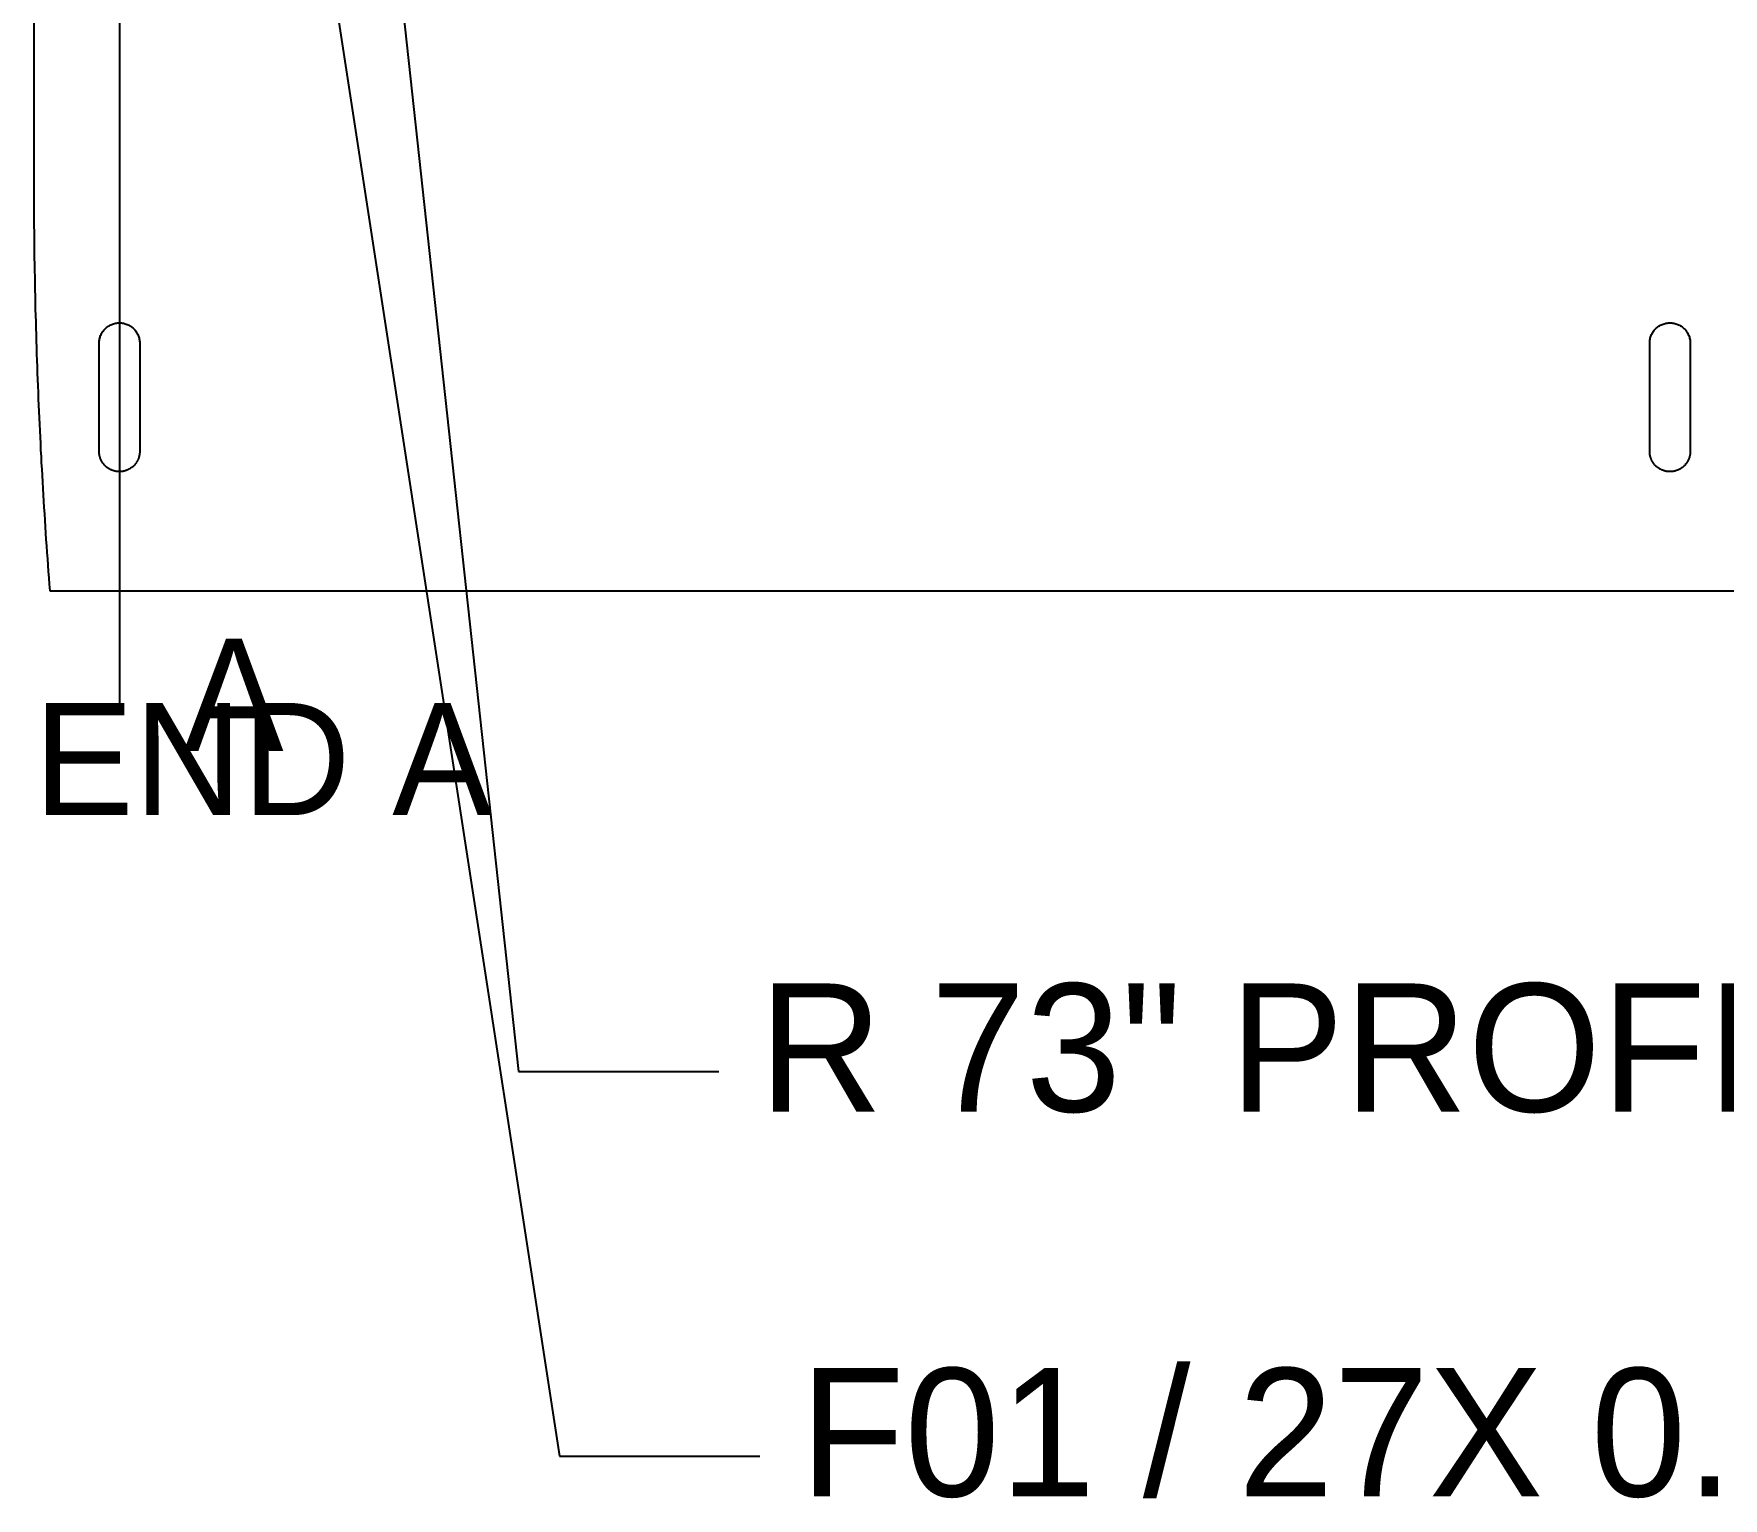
# Model space of a CAD drawing. Header units: inches. Extents: x 4 to 268, y 4 to 172.
# Drawn here: x 31.6 to 55.03, y 65.85 to 86.15 of the extents above; entities that cross this region are included whole.
import ezdxf

# ---------------------------------------------------------------- set-up
doc = ezdxf.new("R2010")
doc.units = ezdxf.units.IN
doc.header["$MEASUREMENT"] = 0

msp = doc.modelspace()

# ---------------------------------------------------------------- linework, layer by layer
at = {"layer": 'ANNOTATION'}
for p, q in [((32.788, 137.459), (32.788, 76.763)), ((31.656, 132.954), (38.323, 71.763)), ((32.788, 106.08), (38.889, 66.43)), ((38.323, 71.763), (41.101, 71.763)), ((38.889, 66.43), (41.667, 66.43))]:
    msp.add_line(p, q, dxfattribs=at)
at = {"layer": 'OUTLINE'}
for p, q in [((31.601, 130.111), (31.601, 84.111)), ((31.601, 84.111), (31.601, 84.022)), ((31.601, 84.022), (31.601, 83.933)), ((31.601, 83.933), (31.601, 83.845)), ((31.601, 83.845), (31.602, 83.756)), ((31.602, 83.756), (31.602, 83.667)), ((31.602, 83.667), (31.603, 83.578)), ((31.603, 83.578), (31.603, 83.489)), ((31.603, 83.489), (31.604, 83.4)), ((31.604, 83.4), (31.605, 83.311)), ((31.605, 83.311), (31.606, 83.223)), ((31.606, 83.223), (31.607, 83.134)), ((31.607, 83.134), (31.608, 83.045)), ((31.608, 83.045), (31.61, 82.956)), ((31.61, 82.956), (31.611, 82.867)), ((31.611, 82.867), (31.613, 82.778)), ((31.613, 82.778), (31.615, 82.689)), ((31.615, 82.689), (31.616, 82.601)), ((31.616, 82.601), (31.618, 82.512)), ((31.618, 82.512), (31.62, 82.423)), ((31.62, 82.423), (31.622, 82.334)), ((31.622, 82.334), (31.625, 82.245)), ((31.625, 82.245), (31.627, 82.156)), ((31.627, 82.156), (31.629, 82.068)), ((31.629, 82.068), (31.632, 81.979)), ((32.534, 81.981), (32.54, 81.994)), ((32.54, 81.994), (32.547, 82.006)), ((32.547, 82.006), (32.554, 82.017)), ((32.554, 82.017), (32.562, 82.029)), ((32.562, 82.029), (32.571, 82.04)), ((32.571, 82.04), (32.58, 82.05)), ((32.58, 82.05), (32.589, 82.06)), ((32.589, 82.06), (32.599, 82.07)), ((32.599, 82.07), (32.61, 82.079)), ((32.61, 82.079), (32.621, 82.087)), ((32.621, 82.087), (32.632, 82.095)), ((32.632, 82.095), (32.644, 82.102)), ((32.644, 82.102), (32.656, 82.109)), ((32.656, 82.109), (32.668, 82.115)), ((32.668, 82.115), (32.681, 82.121)), ((32.681, 82.121), (32.693, 82.126)), ((32.693, 82.126), (32.707, 82.13)), ((32.707, 82.13), (32.72, 82.134)), ((32.72, 82.134), (32.733, 82.137)), ((32.733, 82.137), (32.747, 82.139)), ((32.747, 82.139), (32.761, 82.141)), ((32.761, 82.141), (32.774, 82.142)), ((32.774, 82.142), (32.788, 82.142)), ((32.788, 82.142), (32.802, 82.142)), ((32.802, 82.142), (32.816, 82.141)), ((32.816, 82.141), (32.829, 82.139)), ((32.829, 82.139), (32.843, 82.137)), ((32.843, 82.137), (32.857, 82.134)), ((32.857, 82.134), (32.87, 82.13)), ((32.87, 82.13), (32.883, 82.126)), ((32.883, 82.126), (32.896, 82.121)), ((32.896, 82.121), (32.908, 82.115)), ((32.908, 82.115), (32.921, 82.109)), ((32.921, 82.109), (32.933, 82.102)), ((32.933, 82.102), (32.944, 82.095)), ((32.944, 82.095), (32.956, 82.087)), ((32.956, 82.087), (32.967, 82.079)), ((32.967, 82.079), (32.977, 82.07)), ((32.977, 82.07), (32.987, 82.06)), ((32.987, 82.06), (32.997, 82.05)), ((32.997, 82.05), (33.006, 82.04)), ((33.006, 82.04), (33.014, 82.029)), ((33.014, 82.029), (33.022, 82.017)), ((33.022, 82.017), (33.029, 82.006)), ((33.029, 82.006), (33.036, 81.994)), ((33.036, 81.994), (33.042, 81.981)), ((54.034, 81.981), (54.04, 81.994)), ((54.04, 81.994), (54.047, 82.006)), ((54.047, 82.006), (54.054, 82.017)), ((54.054, 82.017), (54.062, 82.029)), ((54.062, 82.029), (54.071, 82.04)), ((54.071, 82.04), (54.08, 82.05)), ((54.08, 82.05), (54.089, 82.06)), ((54.089, 82.06), (54.099, 82.07)), ((54.099, 82.07), (54.11, 82.079)), ((54.11, 82.079), (54.121, 82.087)), ((54.121, 82.087), (54.132, 82.095)), ((54.132, 82.095), (54.144, 82.102)), ((54.144, 82.102), (54.156, 82.109)), ((54.156, 82.109), (54.168, 82.115)), ((54.168, 82.115), (54.181, 82.121)), ((54.181, 82.121), (54.193, 82.126)), ((54.193, 82.126), (54.207, 82.13)), ((54.207, 82.13), (54.22, 82.134)), ((54.22, 82.134), (54.233, 82.137)), ((54.233, 82.137), (54.247, 82.139)), ((54.247, 82.139), (54.261, 82.141)), ((54.261, 82.141), (54.274, 82.142)), ((54.274, 82.142), (54.288, 82.142)), ((54.288, 82.142), (54.302, 82.142)), ((54.302, 82.142), (54.316, 82.141)), ((54.316, 82.141), (54.329, 82.139)), ((54.329, 82.139), (54.343, 82.137)), ((54.343, 82.137), (54.357, 82.134)), ((54.357, 82.134), (54.37, 82.13)), ((54.37, 82.13), (54.383, 82.126)), ((54.383, 82.126), (54.396, 82.121)), ((54.396, 82.121), (54.408, 82.115)), ((54.408, 82.115), (54.421, 82.109)), ((54.421, 82.109), (54.433, 82.102)), ((54.433, 82.102), (54.444, 82.095)), ((54.444, 82.095), (54.456, 82.087)), ((54.456, 82.087), (54.467, 82.079)), ((54.467, 82.079), (54.477, 82.07)), ((54.477, 82.07), (54.487, 82.06)), ((54.487, 82.06), (54.497, 82.05)), ((54.497, 82.05), (54.506, 82.04)), ((54.506, 82.04), (54.514, 82.029)), ((54.514, 82.029), (54.522, 82.017)), ((54.522, 82.017), (54.529, 82.006)), ((54.529, 82.006), (54.536, 81.994)), ((54.536, 81.994), (54.542, 81.981)), ((31.632, 81.979), (31.634, 81.89)), ((31.634, 81.89), (31.637, 81.801)), ((31.637, 81.801), (31.64, 81.712)), ((32.507, 81.875), (32.508, 81.889)), ((32.507, 81.861), (32.507, 81.875)), ((32.507, 80.361), (32.507, 81.861)), ((32.508, 81.889), (32.51, 81.902)), ((32.51, 81.902), (32.512, 81.916)), ((32.512, 81.916), (32.515, 81.929)), ((32.515, 81.929), (32.519, 81.943)), ((32.519, 81.943), (32.523, 81.956)), ((32.523, 81.956), (32.528, 81.969)), ((32.528, 81.969), (32.534, 81.981)), ((33.042, 81.981), (33.048, 81.969)), ((33.048, 81.969), (33.053, 81.956)), ((33.053, 81.956), (33.057, 81.943)), ((33.057, 81.943), (33.061, 81.929)), ((33.061, 81.929), (33.064, 81.916)), ((33.064, 81.916), (33.066, 81.902)), ((33.066, 81.902), (33.068, 81.889)), ((33.068, 81.889), (33.069, 81.875)), ((33.069, 81.875), (33.069, 81.861)), ((33.069, 81.861), (33.069, 80.361)), ((54.007, 81.875), (54.008, 81.889)), ((54.007, 81.861), (54.007, 81.875)), ((54.007, 80.361), (54.007, 81.861)), ((54.008, 81.889), (54.01, 81.902)), ((54.01, 81.902), (54.012, 81.916)), ((54.012, 81.916), (54.015, 81.929)), ((54.015, 81.929), (54.019, 81.943)), ((54.019, 81.943), (54.023, 81.956)), ((54.023, 81.956), (54.028, 81.969)), ((54.028, 81.969), (54.034, 81.981)), ((54.542, 81.981), (54.548, 81.969)), ((54.548, 81.969), (54.553, 81.956)), ((54.553, 81.956), (54.557, 81.943)), ((54.557, 81.943), (54.561, 81.929)), ((54.561, 81.929), (54.564, 81.916)), ((54.564, 81.916), (54.566, 81.902)), ((54.566, 81.902), (54.568, 81.889)), ((54.568, 81.889), (54.569, 81.875)), ((54.569, 81.875), (54.569, 81.861)), ((54.569, 81.861), (54.569, 80.361)), ((31.64, 81.712), (31.643, 81.623)), ((31.643, 81.623), (31.646, 81.535)), ((31.646, 81.535), (31.649, 81.446)), ((31.649, 81.446), (31.653, 81.357)), ((31.653, 81.357), (31.656, 81.268)), ((31.656, 81.268), (31.66, 81.179)), ((31.66, 81.179), (31.663, 81.091)), ((31.663, 81.091), (31.667, 81.002)), ((31.667, 81.002), (31.671, 80.913)), ((31.671, 80.913), (31.675, 80.824)), ((31.675, 80.824), (31.679, 80.736)), ((31.679, 80.736), (31.683, 80.647)), ((31.683, 80.647), (31.687, 80.558)), ((31.687, 80.558), (31.692, 80.469)), ((31.692, 80.469), (31.696, 80.38)), ((31.696, 80.38), (31.701, 80.292)), ((32.507, 80.354), (32.507, 80.361)), ((32.507, 80.347), (32.507, 80.354)), ((33.069, 80.361), (33.069, 80.354)), ((33.069, 80.354), (33.069, 80.347)), ((54.007, 80.354), (54.007, 80.361)), ((54.007, 80.347), (54.007, 80.354)), ((54.569, 80.361), (54.569, 80.354)), ((54.569, 80.354), (54.569, 80.347)), ((31.701, 80.292), (31.705, 80.203)), ((31.705, 80.203), (31.71, 80.114)), ((32.508, 80.34), (32.507, 80.347)), ((32.508, 80.334), (32.508, 80.34)), ((32.509, 80.327), (32.508, 80.334)), ((32.51, 80.32), (32.509, 80.327)), ((32.511, 80.313), (32.51, 80.32)), ((32.512, 80.306), (32.511, 80.313)), ((32.514, 80.299), (32.512, 80.306)), ((32.515, 80.293), (32.514, 80.299)), ((32.517, 80.286), (32.515, 80.293)), ((32.519, 80.279), (32.517, 80.286)), ((32.521, 80.273), (32.519, 80.279)), ((32.523, 80.266), (32.521, 80.273)), ((32.526, 80.26), (32.523, 80.266)), ((32.528, 80.253), (32.526, 80.26)), ((32.531, 80.247), (32.528, 80.253)), ((32.534, 80.241), (32.531, 80.247)), ((32.537, 80.235), (32.534, 80.241)), ((32.54, 80.229), (32.537, 80.235)), ((32.543, 80.222), (32.54, 80.229)), ((32.547, 80.217), (32.543, 80.222)), ((32.551, 80.211), (32.547, 80.217)), ((32.554, 80.205), (32.551, 80.211)), ((32.558, 80.199), (32.554, 80.205)), ((32.562, 80.194), (32.558, 80.199)), ((32.566, 80.188), (32.562, 80.194)), ((32.571, 80.183), (32.566, 80.188)), ((32.575, 80.177), (32.571, 80.183)), ((32.58, 80.172), (32.575, 80.177)), ((32.584, 80.167), (32.58, 80.172)), ((32.589, 80.162), (32.584, 80.167)), ((32.594, 80.157), (32.589, 80.162)), ((32.599, 80.153), (32.594, 80.157)), ((32.604, 80.148), (32.599, 80.153)), ((32.61, 80.144), (32.604, 80.148)), ((32.615, 80.139), (32.61, 80.144)), ((32.621, 80.135), (32.615, 80.139)), ((32.626, 80.131), (32.621, 80.135)), ((32.632, 80.127), (32.626, 80.131)), ((32.638, 80.123), (32.632, 80.127)), ((32.644, 80.12), (32.638, 80.123)), ((32.65, 80.116), (32.644, 80.12)), ((32.656, 80.113), (32.65, 80.116)), ((32.927, 80.116), (32.921, 80.113)), ((32.933, 80.12), (32.927, 80.116)), ((32.939, 80.123), (32.933, 80.12)), ((32.944, 80.127), (32.939, 80.123)), ((32.95, 80.131), (32.944, 80.127)), ((32.956, 80.135), (32.95, 80.131)), ((32.961, 80.139), (32.956, 80.135)), ((32.967, 80.144), (32.961, 80.139)), ((32.972, 80.148), (32.967, 80.144)), ((32.977, 80.153), (32.972, 80.148)), ((32.982, 80.157), (32.977, 80.153)), ((32.987, 80.162), (32.982, 80.157)), ((32.992, 80.167), (32.987, 80.162)), ((32.997, 80.172), (32.992, 80.167)), ((33.001, 80.177), (32.997, 80.172)), ((33.006, 80.183), (33.001, 80.177)), ((33.01, 80.188), (33.006, 80.183)), ((33.014, 80.194), (33.01, 80.188)), ((33.018, 80.199), (33.014, 80.194)), ((33.022, 80.205), (33.018, 80.199)), ((33.026, 80.211), (33.022, 80.205)), ((33.029, 80.217), (33.026, 80.211)), ((33.033, 80.222), (33.029, 80.217)), ((33.036, 80.229), (33.033, 80.222)), ((33.039, 80.235), (33.036, 80.229)), ((33.042, 80.241), (33.039, 80.235)), ((33.045, 80.247), (33.042, 80.241)), ((33.048, 80.253), (33.045, 80.247)), ((33.051, 80.26), (33.048, 80.253)), ((33.053, 80.266), (33.051, 80.26)), ((33.055, 80.273), (33.053, 80.266)), ((33.057, 80.279), (33.055, 80.273)), ((33.059, 80.286), (33.057, 80.279)), ((33.061, 80.293), (33.059, 80.286)), ((33.063, 80.299), (33.061, 80.293)), ((33.064, 80.306), (33.063, 80.299)), ((33.065, 80.313), (33.064, 80.306)), ((33.066, 80.32), (33.065, 80.313)), ((33.067, 80.327), (33.066, 80.32)), ((33.068, 80.334), (33.067, 80.327)), ((33.069, 80.34), (33.068, 80.334)), ((33.069, 80.347), (33.069, 80.34)), ((54.008, 80.34), (54.007, 80.347)), ((54.008, 80.334), (54.008, 80.34)), ((54.009, 80.327), (54.008, 80.334)), ((54.01, 80.32), (54.009, 80.327)), ((54.011, 80.313), (54.01, 80.32)), ((54.012, 80.306), (54.011, 80.313)), ((54.014, 80.299), (54.012, 80.306)), ((54.015, 80.293), (54.014, 80.299)), ((54.017, 80.286), (54.015, 80.293)), ((54.019, 80.279), (54.017, 80.286)), ((54.021, 80.273), (54.019, 80.279)), ((54.023, 80.266), (54.021, 80.273)), ((54.026, 80.26), (54.023, 80.266)), ((54.028, 80.253), (54.026, 80.26)), ((54.031, 80.247), (54.028, 80.253)), ((54.034, 80.241), (54.031, 80.247)), ((54.037, 80.235), (54.034, 80.241)), ((54.04, 80.229), (54.037, 80.235)), ((54.043, 80.222), (54.04, 80.229)), ((54.047, 80.217), (54.043, 80.222)), ((54.051, 80.211), (54.047, 80.217)), ((54.054, 80.205), (54.051, 80.211)), ((54.058, 80.199), (54.054, 80.205)), ((54.062, 80.194), (54.058, 80.199)), ((54.066, 80.188), (54.062, 80.194)), ((54.071, 80.183), (54.066, 80.188)), ((54.075, 80.177), (54.071, 80.183)), ((54.08, 80.172), (54.075, 80.177)), ((54.084, 80.167), (54.08, 80.172)), ((54.089, 80.162), (54.084, 80.167)), ((54.094, 80.157), (54.089, 80.162)), ((54.099, 80.153), (54.094, 80.157)), ((54.104, 80.148), (54.099, 80.153)), ((54.11, 80.144), (54.104, 80.148)), ((54.115, 80.139), (54.11, 80.144)), ((54.121, 80.135), (54.115, 80.139)), ((54.126, 80.131), (54.121, 80.135)), ((54.132, 80.127), (54.126, 80.131)), ((54.138, 80.123), (54.132, 80.127)), ((54.144, 80.12), (54.138, 80.123)), ((54.15, 80.116), (54.144, 80.12)), ((54.156, 80.113), (54.15, 80.116)), ((54.427, 80.116), (54.421, 80.113)), ((54.433, 80.12), (54.427, 80.116)), ((54.439, 80.123), (54.433, 80.12)), ((54.444, 80.127), (54.439, 80.123)), ((54.45, 80.131), (54.444, 80.127)), ((54.456, 80.135), (54.45, 80.131)), ((54.461, 80.139), (54.456, 80.135)), ((54.467, 80.144), (54.461, 80.139)), ((54.472, 80.148), (54.467, 80.144)), ((54.477, 80.153), (54.472, 80.148)), ((54.482, 80.157), (54.477, 80.153)), ((54.487, 80.162), (54.482, 80.157)), ((54.492, 80.167), (54.487, 80.162)), ((54.497, 80.172), (54.492, 80.167)), ((54.501, 80.177), (54.497, 80.172)), ((54.506, 80.183), (54.501, 80.177)), ((54.51, 80.188), (54.506, 80.183)), ((54.514, 80.194), (54.51, 80.188)), ((54.518, 80.199), (54.514, 80.194)), ((54.522, 80.205), (54.518, 80.199)), ((54.526, 80.211), (54.522, 80.205)), ((54.529, 80.217), (54.526, 80.211)), ((54.533, 80.222), (54.529, 80.217)), ((54.536, 80.229), (54.533, 80.222)), ((54.539, 80.235), (54.536, 80.229)), ((54.542, 80.241), (54.539, 80.235)), ((54.545, 80.247), (54.542, 80.241)), ((54.548, 80.253), (54.545, 80.247)), ((54.551, 80.26), (54.548, 80.253)), ((54.553, 80.266), (54.551, 80.26)), ((54.555, 80.273), (54.553, 80.266)), ((54.557, 80.279), (54.555, 80.273)), ((54.559, 80.286), (54.557, 80.279)), ((54.561, 80.293), (54.559, 80.286)), ((54.563, 80.299), (54.561, 80.293)), ((54.564, 80.306), (54.563, 80.299)), ((54.565, 80.313), (54.564, 80.306)), ((54.566, 80.32), (54.565, 80.313)), ((54.567, 80.327), (54.566, 80.32)), ((54.568, 80.334), (54.567, 80.327)), ((54.569, 80.34), (54.568, 80.334)), ((54.569, 80.347), (54.569, 80.34)), ((31.71, 80.114), (31.715, 80.026)), ((31.715, 80.026), (31.72, 79.937)), ((31.72, 79.937), (31.725, 79.848)), ((32.662, 80.11), (32.656, 80.113)), ((32.668, 80.107), (32.662, 80.11)), ((32.674, 80.104), (32.668, 80.107)), ((32.681, 80.101), (32.674, 80.104)), ((32.687, 80.099), (32.681, 80.101)), ((32.693, 80.096), (32.687, 80.099)), ((32.7, 80.094), (32.693, 80.096)), ((32.707, 80.092), (32.7, 80.094)), ((32.713, 80.09), (32.707, 80.092)), ((32.72, 80.088), (32.713, 80.09)), ((32.727, 80.087), (32.72, 80.088)), ((32.733, 80.085), (32.727, 80.087)), ((32.74, 80.084), (32.733, 80.085)), ((32.747, 80.083), (32.74, 80.084)), ((32.754, 80.082), (32.747, 80.083)), ((32.761, 80.081), (32.754, 80.082)), ((32.768, 80.081), (32.761, 80.081)), ((32.774, 80.08), (32.768, 80.081)), ((32.781, 80.08), (32.774, 80.08)), ((32.788, 80.08), (32.781, 80.08)), ((32.795, 80.08), (32.788, 80.08)), ((32.802, 80.08), (32.795, 80.08)), ((32.809, 80.081), (32.802, 80.08)), ((32.816, 80.081), (32.809, 80.081)), ((32.823, 80.082), (32.816, 80.081)), ((32.829, 80.083), (32.823, 80.082)), ((32.836, 80.084), (32.829, 80.083)), ((32.843, 80.085), (32.836, 80.084)), ((32.85, 80.087), (32.843, 80.085)), ((32.857, 80.088), (32.85, 80.087)), ((32.863, 80.09), (32.857, 80.088)), ((32.87, 80.092), (32.863, 80.09)), ((32.876, 80.094), (32.87, 80.092)), ((32.883, 80.096), (32.876, 80.094)), ((32.889, 80.099), (32.883, 80.096)), ((32.896, 80.101), (32.889, 80.099)), ((32.902, 80.104), (32.896, 80.101)), ((32.908, 80.107), (32.902, 80.104)), ((32.915, 80.11), (32.908, 80.107)), ((32.921, 80.113), (32.915, 80.11)), ((54.162, 80.11), (54.156, 80.113)), ((54.168, 80.107), (54.162, 80.11)), ((54.174, 80.104), (54.168, 80.107)), ((54.181, 80.101), (54.174, 80.104)), ((54.187, 80.099), (54.181, 80.101)), ((54.193, 80.096), (54.187, 80.099)), ((54.2, 80.094), (54.193, 80.096)), ((54.207, 80.092), (54.2, 80.094)), ((54.213, 80.09), (54.207, 80.092)), ((54.22, 80.088), (54.213, 80.09)), ((54.227, 80.087), (54.22, 80.088)), ((54.233, 80.085), (54.227, 80.087)), ((54.24, 80.084), (54.233, 80.085)), ((54.247, 80.083), (54.24, 80.084)), ((54.254, 80.082), (54.247, 80.083)), ((54.261, 80.081), (54.254, 80.082)), ((54.268, 80.081), (54.261, 80.081)), ((54.274, 80.08), (54.268, 80.081)), ((54.281, 80.08), (54.274, 80.08)), ((54.288, 80.08), (54.281, 80.08)), ((54.295, 80.08), (54.288, 80.08)), ((54.302, 80.08), (54.295, 80.08)), ((54.309, 80.081), (54.302, 80.08)), ((54.316, 80.081), (54.309, 80.081)), ((54.323, 80.082), (54.316, 80.081)), ((54.329, 80.083), (54.323, 80.082)), ((54.336, 80.084), (54.329, 80.083)), ((54.343, 80.085), (54.336, 80.084)), ((54.35, 80.087), (54.343, 80.085)), ((54.357, 80.088), (54.35, 80.087)), ((54.363, 80.09), (54.357, 80.088)), ((54.37, 80.092), (54.363, 80.09)), ((54.376, 80.094), (54.37, 80.092)), ((54.383, 80.096), (54.376, 80.094)), ((54.389, 80.099), (54.383, 80.096)), ((54.396, 80.101), (54.389, 80.099)), ((54.402, 80.104), (54.396, 80.101)), ((54.408, 80.107), (54.402, 80.104)), ((54.415, 80.11), (54.408, 80.107)), ((54.421, 80.113), (54.415, 80.11)), ((31.725, 79.848), (31.731, 79.759)), ((31.731, 79.759), (31.736, 79.671)), ((31.736, 79.671), (31.741, 79.582)), ((31.741, 79.582), (31.747, 79.493)), ((31.747, 79.493), (31.753, 79.405)), ((31.753, 79.405), (31.758, 79.316)), ((31.758, 79.316), (31.764, 79.227)), ((31.764, 79.227), (31.77, 79.139)), ((31.77, 79.139), (31.776, 79.05)), ((31.776, 79.05), (31.783, 78.961)), ((31.783, 78.961), (31.789, 78.873)), ((31.789, 78.873), (31.795, 78.784)), ((31.795, 78.784), (31.802, 78.695)), ((31.802, 78.695), (31.809, 78.607)), ((31.809, 78.607), (31.815, 78.518)), ((31.815, 78.518), (31.822, 78.43)), ((31.822, 78.43), (97.288, 78.43))]:
    msp.add_line(p, q, dxfattribs=at)

# ---------------------------------------------------------------- texts
at = {"layer": 'ANNOTATION'}
for s, height, p in [('A', 1.556, (33.677, 76.207)), ('END A', 1.5556, (31.601, 75.318)), ('R 73" PROFILE TYP', 1.77778, (41.656, 71.207)), ('F01 / 27X 0.5625" x 2.0625" SLOT THRU', 1.77778, (42.222, 65.874))]:
    msp.add_text(s, height=height, dxfattribs=at).set_placement(p)

doc.saveas('drawing.dxf')
